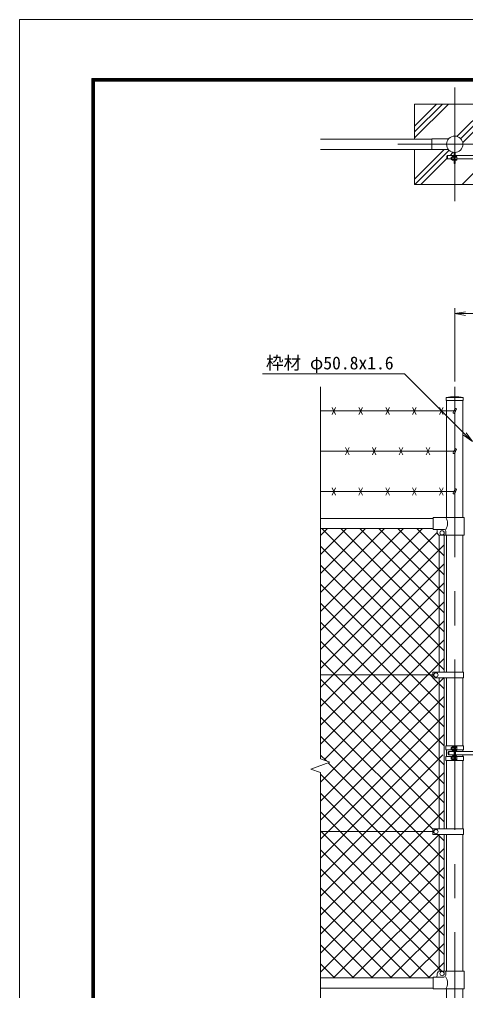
# Model space of a CAD drawing. Units: millimetres, scale not verified. Extents: x -4200 to 4200, y -2970 to 2970.
# Drawn here: x -4200 to -2539, y -648 to 2970 of the extents above; entities that cross this region are included whole.
import ezdxf
from ezdxf.enums import TextEntityAlignment as Align

# ---------------------------------------------------------------- set-up
doc = ezdxf.new("R2010")
doc.units = ezdxf.units.MM
doc.header["$LTSCALE"] = 20
doc.linetypes.add('USER1', pattern=[50.8, 31.75, -6.35, 6.35, -6.35])
for name, color, linetype, lineweight in [('0-0_D-STR-TXT', 7, 'Continuous', 9), ('0-1_D-TTL', 7, 'Continuous', 9), ('0-3_D-STR4', 7, 'Continuous', 9), ('0-4_D-BMK', 2, 'USER1', 13), ('0-5_D-STR1', 1, 'Continuous', 18), ('0-7_D-DCR-HCH', 7, 'Continuous', 9), ('0-8_D-STR3', 3, 'Continuous', 13), ('0-9_D-STR-DIM', 7, 'Continuous', 9), ('0-A_0', 7, 'Continuous', 9), ('0-B_D-STR2', 7, 'Continuous', 9)]:
    doc.layers.add(name, color=color, linetype=linetype, lineweight=lineweight)
doc.styles.add('ＭＳ ゴシック', font='')
doc.styles.get('ＭＳ ゴシック').set_extended_font_data('MS Gothic')

# ---------------------------------------------------------------- blocks, each defined once
blk = doc.blocks.new('_Open')
at = {"layer": '0-A_0'}
blk.add_line((-20, 3.33), (0, 0), dxfattribs=at)
blk.add_lwpolyline([(-20, -3.33), (0, 0), (-20, 0)], dxfattribs=at)
blk = doc.blocks.new('MLeader9')
at = {"layer": '0-0_D-STR-TXT'}
blk.add_line((-2536.78, 1430.15), (-2513.21, 1397.16), dxfattribs=at)
for points in [[(-2541.49, 1425.44), (-2766.16, 1650.11), (-3288.23, 1650.11), (-3295.43, 1650.11)], [(-2546.21, 1420.73), (-2513.21, 1397.16), (-2541.49, 1425.44)]]:
    blk.add_lwpolyline(points, dxfattribs=at)

msp = doc.modelspace()

# ---------------------------------------------------------------- linework, layer by layer
at = {"layer": '0-1_D-TTL', "color": 2, "lineweight": 18}
msp.add_lwpolyline([(-4200, 2970), (4200, 2970), (4200, -2970), (-4200, -2970)], close=True, dxfattribs=at)
at = {"layer": '0-1_D-TTL'}
for points in [[(-3930, 2750), (3930, 2750), (3930, -2750), (-3930, -2750)], [(-3927.5, 2747.5), (3927.5, 2747.5), (3927.5, -2747.5), (-3927.5, -2747.5)], [(-3925, 2745), (3925, 2745), (3925, -2745), (-3925, -2745)], [(-3922.5, 2742.5), (3922.5, 2742.5), (3922.5, -2742.5), (-3922.5, -2742.5)], [(-3920, 2740), (3920, 2740), (3920, -2740), (-3920, -2740)]]:
    msp.add_lwpolyline(points, close=True, dxfattribs=at)
at = {"layer": '0-3_D-STR4'}
for p in [(-2729.32, 2523.85), (-2429.32, 2654.85)]:
    msp.add_line(p, (-2729.32, 2654.85), dxfattribs=at)
msp.add_lwpolyline([(-2429.32, 2354.85), (-2729.32, 2354.85), (-2729.32, 2485.85)], dxfattribs=at)
at = {"layer": '0-4_D-BMK'}
for p, q in [((-2579.32, 2292.72), (-2579.32, 2716.99)), ((-2367.19, 2504.85), (-2791.45, 2504.85)), ((-2579.32, 1601.52), (-2579.32, -1068.63))]:
    msp.add_line(p, q, dxfattribs=at)
at = {"layer": '0-5_D-STR1'}
for p, q in [((-2664.32, 2523.85), (-3079.32, 2523.85)), ((-2664.32, 2485.85), (-3079.32, 2485.85)), ((-2547.87, 1561.37), (-2610.77, 1561.37)), ((-2610.77, 1561.37), (-2610.77, 1550.37)), ((-2547.87, 1550.37), (-2547.87, 1561.37)), ((-2547.87, 1550.37), (-2610.77, 1550.37)), ((-2609.57, 1550.37), (-2609.57, 1114.37)), ((-2549.07, 1550.37), (-2549.07, 1114.37)), ((-2659.32, 1111.37), (-3079.32, 1111.37)), ((-2659.32, 1073.37), (-3079.32, 1073.37)), ((-2609.57, 1048.37), (-2609.57, 538.87)), ((-2549.07, 1048.37), (-2549.07, 538.87)), ((-2618.82, 517.87), (-2618.82, 193.37)), ((-2609.57, 517.87), (-2609.57, 263.87)), ((-2549.07, 517.87), (-2549.07, 263.87)), ((-2609.57, 248.87), (-2609.57, 223.87)), ((-2609.57, 229.87), (-2609.57, 223.87)), ((-2549.07, 248.87), (-2549.07, 242.87)), ((-2549.07, 229.87), (-2549.07, 223.87)), ((-2609.57, 208.87), (-2609.57, -45.13)), ((-2549.07, 208.87), (-2549.07, -45.13)), ((-2609.57, -66.13), (-2609.57, -575.63)), ((-2549.07, -66.13), (-2549.07, -575.63)), ((-2659.32, -600.63), (-3079.32, -600.63)), ((-2659.32, -638.63), (-3079.32, -638.63)), ((-2609.57, -641.63), (-2609.57, -1038.63)), ((-2549.07, -641.63), (-2549.07, -1038.63))]:
    msp.add_line(p, q, dxfattribs=at)
msp.add_circle((-2579.32, 2504.85), 30.25, dxfattribs=at)
msp.add_arc((-2579.32, 1398.02), 166.35, 79.10214, 100.89786, dxfattribs=at)
at = {"layer": '0-7_D-DCR-HCH'}
for p, q in [((-2729.32, 2528.63), (-2603.1, 2654.85)), ((-2729.32, 2550.73), (-2625.2, 2654.85)), ((-2729.32, 2572.83), (-2647.3, 2654.85)), ((-2569.65, 2534.68), (-2449.47, 2654.85)), ((-2556.2, 2526.03), (-2429.32, 2652.91)), ((-2548.68, 2511.46), (-2429.32, 2630.81)), ((-2729.32, 2375), (-2619.17, 2485.15)), ((-2727.37, 2354.85), (-2599.72, 2482.51)), ((-2596.48, 2463.65), (-2585.92, 2474.21)), ((-2705.28, 2354.85), (-2608.19, 2451.94)), ((-2551.65, 2354.85), (-2455.85, 2450.65))]:
    msp.add_line(p, q, dxfattribs=at)
at = {"layer": '0-8_D-STR3'}
for p, q in [((-2664.32, 2485.15), (-2602.28, 2485.15)), ((-2608.72, 2460.65), (-2608.72, 2453.65)), ((-2605.72, 2463.65), (-2581.67, 2463.65)), ((-2605.72, 2463.65), (-2605.72, 2450.65)), ((-2583.27, 2460.23), (-2588.17, 2460.23)), ((-2583.27, 2461.23), (-2583.27, 2444.23)), ((-2581.67, 2461.23), (-2583.27, 2461.23)), ((-2581.67, 2473.59), (-2581.67, 2432.73)), ((-2579.37, 2473.5), (-2579.37, 2432.73)), ((-2577.07, 2473.58), (-2577.07, 2432.73)), ((-2577.07, 2463.65), (-2448.72, 2463.65)), ((-2577.07, 2461.63), (-2577.07, 2443.83)), ((-2577.07, 2460.23), (-2572.17, 2460.23)), ((-2605.72, 2450.65), (-2593.07, 2450.65)), ((-2593.07, 2456.05), (-2592.39, 2456.73)), ((-2593.07, 2456.05), (-2593.07, 2449.4)), ((-2588.77, 2456.05), (-2593.07, 2456.05)), ((-2588.77, 2449.4), (-2593.07, 2449.4)), ((-2593.07, 2449.4), (-2592.39, 2448.73)), ((-2588.77, 2456.73), (-2592.39, 2456.73)), ((-2592.39, 2456.73), (-2592.39, 2448.73)), ((-2588.77, 2448.73), (-2592.39, 2448.73)), ((-2588.77, 2458.55), (-2588.77, 2446.95)), ((-2583.27, 2456.73), (-2588.17, 2456.73)), ((-2583.27, 2448.73), (-2588.17, 2448.73)), ((-2583.27, 2445.23), (-2588.17, 2445.23)), ((-2581.67, 2444.23), (-2583.27, 2444.23)), ((-2577.07, 2432.73), (-2581.67, 2432.73)), ((-2577.07, 2456.73), (-2572.17, 2456.73)), ((-2577.07, 2448.73), (-2572.17, 2448.73)), ((-2577.07, 2445.23), (-2572.17, 2445.23)), ((-2571.57, 2458.55), (-2571.57, 2446.95)), ((-2571.57, 2450.65), (-2448.72, 2450.65)), ((-3022.61, 1524.78), (-3036.03, 1497.95)), ((-3022.61, 1497.95), (-3036.03, 1524.78)), ((-2922.61, 1524.78), (-2936.03, 1497.95)), ((-2922.61, 1497.95), (-2936.03, 1524.78)), ((-2822.61, 1524.78), (-2836.03, 1497.95)), ((-2822.61, 1497.95), (-2836.03, 1524.78)), ((-2722.61, 1524.78), (-2736.03, 1497.95)), ((-2722.61, 1497.95), (-2736.03, 1524.78)), ((-2622.61, 1524.78), (-2636.03, 1497.95)), ((-2622.61, 1497.95), (-2636.03, 1524.78)), ((-3079.32, 1511.37), (-2582.63, 1511.37)), ((-2578.89, 1519.4), (-2584.84, 1506.64)), ((-2573.45, 1516.86), (-2579.4, 1504.1)), ((-2972.61, 1374.78), (-2986.03, 1347.95)), ((-2972.61, 1347.95), (-2986.03, 1374.78)), ((-2872.61, 1374.78), (-2886.03, 1347.95)), ((-2872.61, 1347.95), (-2886.03, 1374.78)), ((-2772.61, 1374.78), (-2786.03, 1347.95)), ((-2772.61, 1347.95), (-2786.03, 1374.78)), ((-2672.61, 1374.78), (-2686.03, 1347.95)), ((-2672.61, 1347.95), (-2686.03, 1374.78)), ((-3079.32, 1361.37), (-2582.63, 1361.37)), ((-2578.89, 1369.4), (-2584.84, 1356.64)), ((-2573.45, 1366.86), (-2579.4, 1354.1)), ((-3079.32, 1211.37), (-2582.63, 1211.37)), ((-3022.61, 1224.78), (-3036.03, 1197.95)), ((-3022.61, 1197.95), (-3036.03, 1224.78)), ((-2922.61, 1224.78), (-2936.03, 1197.95)), ((-2922.61, 1197.95), (-2936.03, 1224.78)), ((-2822.61, 1224.78), (-2836.03, 1197.95)), ((-2822.61, 1197.95), (-2836.03, 1224.78)), ((-2722.61, 1224.78), (-2736.03, 1197.95)), ((-2722.61, 1197.95), (-2736.03, 1224.78)), ((-2622.61, 1224.78), (-2636.03, 1197.95)), ((-2622.61, 1197.95), (-2636.03, 1224.78)), ((-2578.89, 1219.4), (-2584.84, 1206.64)), ((-2573.45, 1216.86), (-2579.4, 1204.1)), ((-2544.62, 1114.37), (-2659.32, 1114.37)), ((-2659.32, 1070.37), (-2659.32, 1114.37)), ((-2544.62, 1048.37), (-2544.62, 1114.37)), ((-2619.72, 1070.37), (-2659.32, 1070.37)), ((-2644.32, 1058.37), (-2644.32, 1063.37)), ((-2612.72, 1048.37), (-2612.72, 1063.37)), ((-2637.82, 1049), (-2637.82, 538.87)), ((-2544.62, 1048.37), (-2634.32, 1048.37)), ((-2618.82, 1048.37), (-2618.82, 538.87)), ((-2661.32, 528.37), (-3079.32, 528.37)), ((-2661.32, 517.87), (-2661.32, 538.87)), ((-2661.32, 538.87), (-2546.52, 538.87)), ((-2661.32, 517.87), (-2546.52, 517.87)), ((-2637.82, 517.87), (-2637.82, -45.13)), ((-2546.52, 517.87), (-2546.52, 538.87)), ((-2611.87, 263.87), (-2546.77, 263.87)), ((-2611.87, 263.87), (-2611.87, 248.87)), ((-2593.02, 257.19), (-2592.34, 257.87)), ((-2593.02, 257.19), (-2593.02, 250.54)), ((-2588.72, 257.19), (-2593.02, 257.19)), ((-2588.72, 257.87), (-2592.34, 257.87)), ((-2592.34, 257.87), (-2592.34, 249.87)), ((-2588.72, 259.69), (-2588.72, 248.09)), ((-2583.22, 261.37), (-2588.12, 261.37)), ((-2583.22, 257.87), (-2588.12, 257.87)), ((-2581.62, 262.37), (-2583.22, 262.37)), ((-2583.22, 262.37), (-2583.22, 245.37)), ((-2581.62, 263.87), (-2581.62, 208.87)), ((-2579.32, 263.87), (-2579.32, 208.87)), ((-2577.02, 263.87), (-2577.02, 208.87)), ((-2577.02, 262.77), (-2577.02, 244.97)), ((-2577.02, 261.37), (-2572.12, 261.37)), ((-2577.02, 257.87), (-2572.12, 257.87)), ((-2571.52, 259.69), (-2571.52, 248.09)), ((-2546.77, 263.87), (-2546.77, 248.87)), ((-2618.82, 229.87), (-2618.82, -45.13)), ((-2611.87, 248.87), (-2588.72, 248.87)), ((-2611.87, 223.87), (-2588.72, 223.87)), ((-2611.87, 208.87), (-2611.87, 223.87)), ((-2603.92, 239.87), (-2603.92, 232.87)), ((-2600.92, 242.87), (-2581.62, 242.87)), ((-2600.92, 242.87), (-2600.92, 229.87)), ((-2600.92, 229.87), (-2581.62, 229.87)), ((-2593.02, 250.54), (-2592.34, 249.87)), ((-2588.72, 250.54), (-2593.02, 250.54)), ((-2593.02, 222.19), (-2592.34, 222.87)), ((-2588.72, 222.19), (-2593.02, 222.19)), ((-2593.02, 215.54), (-2593.02, 222.19)), ((-2588.72, 249.87), (-2592.34, 249.87)), ((-2592.34, 214.87), (-2592.34, 222.87)), ((-2588.72, 222.87), (-2592.34, 222.87)), ((-2588.72, 213.05), (-2588.72, 224.65)), ((-2583.22, 249.87), (-2588.12, 249.87)), ((-2583.22, 246.37), (-2588.12, 246.37)), ((-2583.22, 226.37), (-2588.12, 226.37)), ((-2583.22, 222.87), (-2588.12, 222.87)), ((-2581.62, 245.37), (-2583.22, 245.37)), ((-2583.22, 210.37), (-2583.22, 227.37)), ((-2581.62, 227.37), (-2583.22, 227.37)), ((-2577.02, 249.87), (-2572.12, 249.87)), ((-2577.02, 246.37), (-2572.12, 246.37)), ((-2577.02, 242.87), (-2448.67, 242.87)), ((-2577.02, 229.87), (-2448.67, 229.87)), ((-2577.02, 226.37), (-2572.12, 226.37)), ((-2577.02, 222.87), (-2572.12, 222.87)), ((-2571.62, 223.87), (-2546.77, 223.87)), ((-2571.52, 248.87), (-2546.77, 248.87)), ((-2571.52, 224.69), (-2571.52, 213.09)), ((-2546.77, 208.87), (-2546.77, 223.87)), ((-2611.87, 208.87), (-2546.77, 208.87)), ((-2588.72, 215.54), (-2593.02, 215.54)), ((-2593.02, 215.54), (-2592.34, 214.87)), ((-2588.72, 214.87), (-2592.34, 214.87)), ((-2583.22, 214.87), (-2588.12, 214.87)), ((-2583.22, 211.37), (-2588.12, 211.37)), ((-2581.62, 210.37), (-2583.22, 210.37)), ((-2577.02, 214.87), (-2572.12, 214.87)), ((-2577.02, 211.37), (-2572.12, 211.37)), ((-2661.32, -55.63), (-3079.32, -55.63)), ((-2661.32, -66.13), (-2661.32, -45.13)), ((-2661.32, -45.13), (-2546.52, -45.13)), ((-2661.32, -66.13), (-2546.52, -66.13)), ((-2637.82, -66.13), (-2637.82, -576.27)), ((-2618.82, -66.13), (-2618.82, -575.63)), ((-2546.52, -66.13), (-2546.52, -45.13)), ((-2543.62, -575.63), (-2634.32, -575.63)), ((-2612.72, -575.63), (-2612.72, -590.63)), ((-2543.62, -575.63), (-2543.62, -641.63)), ((-2619.72, -597.63), (-2659.32, -597.63)), ((-2659.32, -597.63), (-2659.32, -641.63)), ((-2644.32, -585.63), (-2644.32, -590.63)), ((-2543.62, -641.63), (-2659.32, -641.63))]:
    msp.add_line(p, q, dxfattribs=at)
msp.add_lwpolyline([(-2664.32, 2485.15), (-2664.32, 2524.55), (-2602.28, 2524.55)], dxfattribs=at)
for centre in [(-2626.32, 1057.37), (-2649.32, 528.37), (-2649.32, -55.63), (-2626.32, -584.63)]:
    msp.add_circle(centre, 8, dxfattribs=at)
for centre, radius, start, end in [((-2605.72, 2460.65), 3, 90, 180), ((-2585.92, 2458.48), 2.85, 142.09851, 217.90149), ((-2574.42, 2458.48), 2.85, 322.09851, 37.90149), ((-2605.72, 2453.65), 3, 180, 270), ((-2575.14, 2452.73), 13.63, 162.93847, 197.06153), ((-2585.92, 2446.98), 2.85, 142.14171, 217.85829), ((-2585.21, 2452.73), 13.63, 342.93847, 17.06153), ((-2574.42, 2446.98), 2.85, 322.14171, 37.85829), ((-2576.17, 1518.13), 3, 334.99524, 154.99707), ((-2582.12, 1505.37), 3, 154.99707, 334.99524), ((-2582.12, 1355.37), 3, 154.99707, 334.99524), ((-2576.17, 1368.13), 3, 334.99524, 154.99707), ((-2582.12, 1205.37), 3, 154.99707, 334.99524), ((-2576.17, 1218.13), 3, 334.99524, 154.99707), ((-2646.94, 1092.37), 40.68, 327.25964, 32.74036), ((-2651.32, 1063.37), 7, 0, 90), ((-2634.32, 1058.37), 10, 180, 270), ((-2619.72, 1063.37), 7, 0, 90), ((-2585.87, 259.62), 2.85, 142.09851, 217.90149), ((-2575.09, 253.87), 13.63, 162.93847, 197.06153), ((-2585.16, 253.87), 13.63, 342.93847, 17.06153), ((-2574.37, 259.62), 2.85, 322.09851, 37.90149), ((-2600.92, 239.87), 3, 90, 180), ((-2600.92, 232.87), 3, 180, 270), ((-2585.87, 248.12), 2.85, 142.14171, 217.85829), ((-2585.87, 224.62), 2.85, 142.14171, 217.85829), ((-2575.09, 218.87), 13.63, 162.93847, 197.06153), ((-2585.16, 218.87), 13.63, 342.93847, 17.06153), ((-2574.37, 248.12), 2.85, 322.14171, 37.85829), ((-2574.37, 224.62), 2.85, 322.09851, 37.90149), ((-2585.87, 213.12), 2.85, 142.09851, 217.90149), ((-2574.37, 213.12), 2.85, 322.14171, 37.85829), ((-2634.32, -585.63), 10, 90, 180), ((-2651.32, -590.63), 7, 270, 0), ((-2619.72, -590.63), 7, 270, 0), ((-2646.94, -619.63), 40.68, 327.25964, 32.74036)]:
    msp.add_arc(centre, radius, start, end, dxfattribs=at)
at = {"layer": '0-9_D-STR-DIM'}
for p, q in [((-2579.32, 1621.52), (-2579.32, 1894.03)), ((-2539.32, 1874.03), (-1584.32, 1874.03)), ((-3079.32, 1601.52), (-3079.32, 215.59)), ((-3114.56, 177.12), (-3044.08, 202.77)), ((-3044.08, 202.77), (-3079.32, 215.59)), ((-3079.32, 164.29), (-3114.56, 177.12)), ((-3079.32, 164.29), (-3079.32, -795.94))]:
    msp.add_line(p, q, dxfattribs=at)
at = {"layer": '0-B_D-STR2'}
for p, q in [((-3079.32, 693.91), (-2699.87, 1073.37)), ((-3079.32, 764.62), (-2770.58, 1073.37)), ((-3079.32, 835.34), (-2841.29, 1073.37)), ((-3079.32, 906.05), (-2912, 1073.37)), ((-3079.32, 976.76), (-2982.71, 1073.37)), ((-3079.32, 1047.47), (-3053.42, 1073.37)), ((-3079.32, 623.2), (-2644.32, 1058.2)), ((-2618.82, 617.64), (-3074.55, 1073.37)), ((-2618.82, 688.35), (-3003.84, 1073.37)), ((-2618.82, 759.06), (-2933.13, 1073.37)), ((-2618.82, 829.77), (-2862.42, 1073.37)), ((-2618.82, 900.48), (-2791.71, 1073.37)), ((-2618.82, 971.19), (-2721, 1073.37)), ((-3079.32, 552.49), (-2618.82, 1012.99)), ((-2618.82, 546.93), (-3079.32, 1007.43)), ((-3079.32, 481.78), (-2618.82, 942.28)), ((-2661.32, 518.71), (-3079.32, 936.71)), ((-3079.32, 411.07), (-2618.82, 871.57)), ((-2618.82, 405.5), (-3079.32, 866)), ((-3079.32, 340.36), (-2618.82, 800.86)), ((-2618.82, 334.79), (-3079.32, 795.29)), ((-3079.32, 269.65), (-2618.82, 730.15)), ((-2618.82, 264.08), (-3079.32, 724.58)), ((-2618.82, 193.37), (-3079.32, 653.87)), ((-3067.11, 211.15), (-2618.82, 659.44)), ((-3079.32, 128.23), (-2618.82, 588.73)), ((-2618.82, 122.66), (-3079.32, 583.16)), ((-3079.32, 57.52), (-2618.82, 518.02)), ((-2618.82, 51.95), (-3079.32, 512.45)), ((-2618.82, 476.21), (-2660.48, 517.87)), ((-3079.32, -13.19), (-2618.82, 447.31)), ((-2618.82, -18.76), (-3079.32, 441.74)), ((-3079.32, -83.9), (-2619.35, 376.07)), ((-2661.32, -46.98), (-3079.32, 371.03)), ((-3079.32, -154.61), (-2618.82, 305.89)), ((-2618.82, -160.18), (-3079.32, 300.32)), ((-3079.32, -225.32), (-2623.14, 230.85)), ((-3057.29, 207.57), (-3079.32, 229.61)), ((-2618.82, -230.89), (-3050.24, 200.53)), ((-3079.32, -296.04), (-2618.82, 164.46)), ((-2618.82, -301.6), (-3079.32, 158.9)), ((-3079.32, -366.75), (-2618.82, 93.75)), ((-2618.82, -372.31), (-3079.32, 88.19)), ((-3079.32, -437.46), (-2618.82, 23.04)), ((-2618.82, -443.02), (-3079.32, 17.48)), ((-2618.82, -513.73), (-3079.32, -53.23)), ((-3079.32, -508.17), (-2637.29, -66.13)), ((-2618.82, -89.47), (-2642.16, -66.13)), ((-3079.32, -578.88), (-2618.82, -118.38)), ((-2626.63, -576.64), (-3079.32, -123.95)), ((-2673.35, -600.63), (-3079.32, -194.66)), ((-3030.37, -600.63), (-2618.82, -189.09)), ((-2744.06, -600.63), (-3079.32, -265.37)), ((-2959.65, -600.63), (-2618.82, -259.8)), ((-2814.77, -600.63), (-3079.32, -336.08)), ((-2888.94, -600.63), (-2618.82, -330.51)), ((-2885.48, -600.63), (-3079.32, -406.79)), ((-2818.23, -600.63), (-2618.82, -401.22)), ((-2956.19, -600.63), (-3079.32, -477.5)), ((-2747.52, -600.63), (-2618.82, -471.93)), ((-2676.81, -600.63), (-2618.82, -542.64)), ((-3026.9, -600.63), (-3079.32, -548.21))]:
    msp.add_line(p, q, dxfattribs=at)

# ---------------------------------------------------------------- block references
at = {"layer": '0-0_D-STR-TXT'}
msp.add_blockref('MLeader9', (0, 0), dxfattribs=at)
at = {"layer": '0-9_D-STR-DIM', "xscale": 2, "yscale": 2, "rotation": 180}
msp.add_blockref('_Open', (-2579.32, 1874.03), dxfattribs=at)

# ---------------------------------------------------------------- texts
at = {"layer": '0-0_D-STR-TXT', "style": 'ＭＳ ゴシック'}
msp.add_text('枠材 φ50.8x1.6', height=48.09, dxfattribs=at).set_placement((-3282.29, 1651.88), align=Align.BOTTOM_LEFT)

doc.saveas('drawing.dxf')
